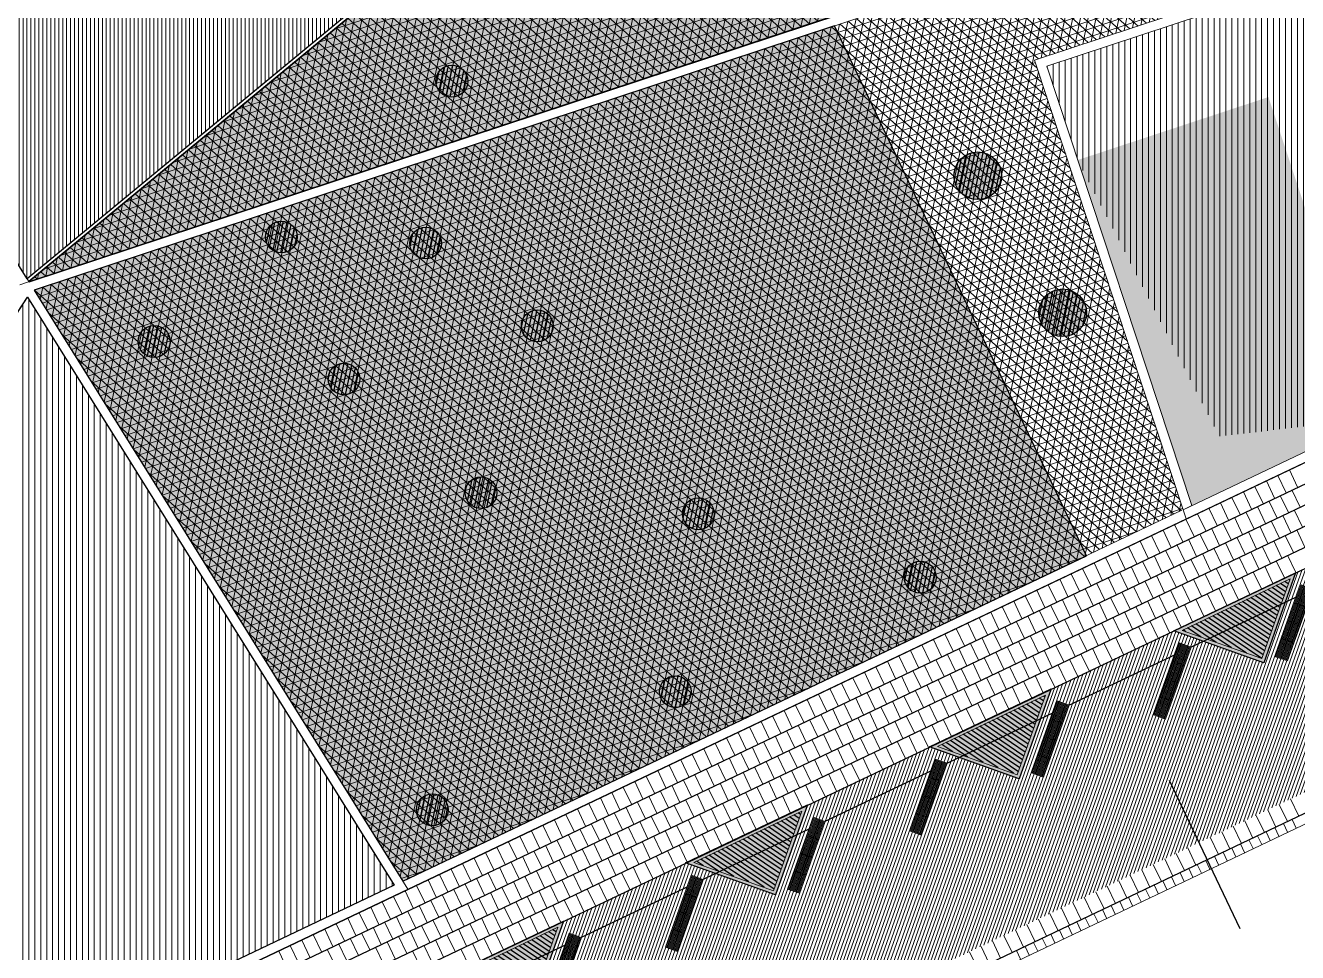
# Model space of a CAD drawing. Header units: metres. Extents: x 679599 to 680028, y 2748524 to 2748840.
# Drawn here: x 679858.89 to 679898.91, y 2748629.28 to 2748658.43 of the extents above; entities that cross this region are included whole.
import ezdxf

# ---------------------------------------------------------------- set-up
doc = ezdxf.new("R2010")
doc.units = ezdxf.units.M
doc.header["$LTSCALE"] = 5
doc.layers.add('00-AUX', color=2, linetype='Continuous', plot=False)
doc.layers.add('00-AUX Tree Pit', color=2, linetype='Continuous', plot=False)
for name, color, linetype, lineweight, plot in [('02-L-B-Barrier Curb', 210, 'Continuous', 5, False), ('02-L-B-Channel', 140, 'Continuous', 5, False), ('02-L-B-Curb', 11, 'Continuous', 5, False), ('02-L-B-Gutter', 170, 'Continuous', 5, False)]:
    doc.layers.add(name, color=color, linetype=linetype, lineweight=lineweight, plot=plot)
for name, color, linetype, lineweight in [('02-L-B-Flat Bar', 181, 'Continuous', 5), ('03-TR-Pavement_03_Lawn', 74, 'Continuous', 5), ('04-BK-Tree Pit', 6, 'Continuous', 5)]:
    doc.layers.add(name, color=color, linetype=linetype, lineweight=lineweight)
for name, color, linetype, lineweight, true_color in [('02-L-Joints-Paviment_07_Precast Concrete Blocks 60X40', 7, 'Continuous', 5, 0x999999), ('03-TR-Pavement_01_Compacted Ground', 7, 'Continuous', 5, 0x5a4f30), ('03-TR-Pavement_05_Precast irregular Concrete Blocks_Open Joint', 7, 'Continuous', 5, 0x82ae7e), ('03-TR-Pavement_06_Concrete Slab in situ', 7, 'Continuous', 9, 0xf7f7f7), ('03-TR-Pavement_07_Precast Concrete Blocks 20X10', 7, 'Continuous', 5, 0x999999), ('03-TR-Pavement_07_Precast Concrete Blocks 60X40', 7, 'Continuous', 5, 0x999999), ('03-TR-Pavement_07_Precast irregular Concrete Blocks', 7, 'Continuous', 5, 0xb3b3b3)]:
    doc.layers.add(name, color=color, linetype=linetype, lineweight=lineweight, true_color=true_color)
doc.layers.add('03-TR-Tree Pit_Green', color=46, linetype='Continuous')
doc.layers.add('03-TR-Tree Pit_White', color=7, linetype='Continuous', true_color=0xfcfcfc)
pattern_1 = [(90, (652974.11672, 2717198.73223), (-0.187325, 0), [])]
pattern_2 = [(0, (0, 0), (0.127, 0.219970452362), [0.03175, -0.22225]), (90, (0.01588, 0), (-0.127, 0.219970452362), [0.015875, -0.424065904724]), (90, (0.01984, 0), (-0.127, 0.219970452362), [0.0127, -0.427240904724]), (90, (0.0119, 0), (-0.127, 0.219970452362), [0.0127, -0.427240904724]), (60, (0.02381, 0), (-0.126999999827, 0.219970452462), [0.01016, -0.24384]), (120, (0.00794, 0), (-0.253999999827, 1e-10), [0.01016, -0.24384])]

# ---------------------------------------------------------------- blocks, each defined once
blk = doc.blocks.new('*U3')
at = {"layer": '02-L-B-Channel'}
blk.add_lwpolyline([(0, -0.301), (0, 0)], dxfattribs=at)
blk = doc.blocks.new('*U4')
at = {"layer": '02-L-B-Channel', "color": 0, "linetype": 'ByBlock', "lineweight": -2, "transparency": 16777216, "rotation": 205.4480529310802}
for p in [(679898.861, 2748633.198), (679898.049, 2748632.811), (679898.319, 2748632.94), (679898.59, 2748633.069), (679897.236, 2748632.425), (679897.507, 2748632.554), (679897.778, 2748632.682), (679896.423, 2748632.038), (679896.694, 2748632.167), (679896.965, 2748632.296), (679895.611, 2748631.651), (679895.881, 2748631.78), (679896.152, 2748631.909), (679894.798, 2748631.264), (679895.069, 2748631.393), (679895.34, 2748631.522), (679893.985, 2748630.878), (679894.256, 2748631.007), (679894.527, 2748631.136), (679893.172, 2748630.491), (679893.443, 2748630.62), (679893.714, 2748630.749), (679892.36, 2748630.104), (679892.631, 2748630.233), (679892.902, 2748630.362), (679891.547, 2748629.718), (679891.818, 2748629.847), (679892.089, 2748629.975), (679890.464, 2748629.202), (679890.734, 2748629.331), (679891.005, 2748629.46), (679891.276, 2748629.589), (679890.193, 2748629.073)]:
    blk.add_blockref('*U3', p, dxfattribs=at)
blk = doc.blocks.new('Alcorque Parking 8m2')
at = {"layer": '03-TR-Tree Pit_Green', "ltscale": 0.3}
h = blk.add_hatch(dxfattribs=at)
h.set_pattern_fill('ANSI31', color=256, scale=0.04, angle=40)
h.set_pattern_definition([(85, (-679726.04474, -2748720.75428), (-0.1265167266577, 0.011068779329), [])])
h.paths.add_polyline_path([(-1.079, -0.384), (2.316, 1.231), (-0.189, 2.121)])
at = {"layer": '03-TR-Tree Pit_White'}
h = blk.add_hatch(color=256, dxfattribs=at)
h.dxf.hatch_style = 1
h.paths.add_polyline_path([(-1.254, -0.578), (2.577, 1.245), (-0.25, 2.249)])
at = {"layer": '02-L-B-Curb'}
blk.add_lwpolyline([(2.577, 1.245), (-0.25, 2.249), (-1.254, -0.578)], close=True, dxfattribs=at)
at = {"layer": '02-L-B-Curb', "color": 6}
blk.add_lwpolyline([(2.316, 1.231), (-0.189, 2.121), (-1.079, -0.384)], close=True, dxfattribs=at)
blk = doc.blocks.new('*U97')
at = {"layer": '03-TR-Tree Pit_Green'}
h = blk.add_hatch(dxfattribs=at)
h.set_pattern_fill('ANSI31', color=256, scale=0.04, angle=33)
edge = h.paths.add_edge_path()
edge.add_arc((0, 0), 0.75, 0, 360)
at = {"layer": '03-TR-Tree Pit_White'}
h = blk.add_hatch(color=256, dxfattribs=at)
h.dxf.hatch_style = 1
edge = h.paths.add_edge_path()
edge.add_arc((0, 0), 0.75, 0, 360)
blk.add_circle((0, 0), 0.75)
blk = doc.blocks.new('*U33')
at = {"layer": '02-L-Joints-Paviment_07_Precast Concrete Blocks 60X40'}
blk.add_line((0, 0.599), (0, 0), dxfattribs=at)
blk = doc.blocks.new('*U34')
at = {"layer": '02-L-Joints-Paviment_07_Precast Concrete Blocks 60X40', "color": 0, "linetype": 'ByBlock', "lineweight": -2, "transparency": 16777216, "rotation": 25.4481775049705}
for p in [(679895.347, 2748631.858), (679895.708, 2748632.03), (679894.263, 2748631.343), (679894.625, 2748631.515), (679894.986, 2748631.686), (679893.541, 2748630.999), (679893.902, 2748631.171), (679892.819, 2748630.655), (679893.18, 2748630.827), (679891.735, 2748630.14), (679892.096, 2748630.311), (679892.457, 2748630.483), (679891.013, 2748629.796), (679891.374, 2748629.968), (679890.29, 2748629.452), (679890.651, 2748629.624), (679889.207, 2748628.936), (679889.568, 2748629.108), (679889.929, 2748629.28), (679888.846, 2748628.765)]:
    blk.add_blockref('*U33', p, dxfattribs=at)
blk = doc.blocks.new('*U35')
at = {"layer": '02-L-Joints-Paviment_07_Precast Concrete Blocks 60X40'}
blk.add_line((0, -0.6), (0, 0), dxfattribs=at)
blk = doc.blocks.new('*U36')
at = {"layer": '02-L-Joints-Paviment_07_Precast Concrete Blocks 60X40', "color": 0, "linetype": 'ByBlock', "lineweight": -2, "transparency": 16777216, "rotation": 205.4481018515301}
for p in [(679898.585, 2748633.399), (679898.946, 2748633.571), (679897.863, 2748633.056), (679898.224, 2748633.228), (679896.779, 2748632.54), (679897.141, 2748632.712), (679897.502, 2748632.884), (679896.418, 2748632.368)]:
    blk.add_blockref('*U35', p, dxfattribs=at)
blk = doc.blocks.new('Piece Parking')
blk.add_wipeout([(-1.7, 0.2), (-1.7, -0.2), (0.7, -0.2), (0.7, 0.2)])
at = {"layer": '03-TR-Pavement_07_Precast irregular Concrete Blocks'}
h = blk.add_hatch(dxfattribs=at)
h.set_pattern_fill('ANSI31', color=256, scale=0.01, angle=135)
h.paths.add_polyline_path([(-1.7, 0.2), (0.7, 0.2), (0.7, -0.2), (-1.7, -0.2)])
blk.add_lwpolyline([(-1.7, 0.2), (0.7, 0.2), (0.7, -0.2), (-1.7, -0.2)], close=True)
at = {"layer": '02-L-Joints-Paviment_07_Precast Concrete Blocks 60X40'}
for points in [[(-1.1, 0.2), (-1.1, -0.2)], [(-0.5, 0.2), (-0.5, -0.2)], [(0.1, 0.2), (0.1, -0.2)]]:
    blk.add_lwpolyline(points, dxfattribs=at)
blk = doc.blocks.new('*U56')
at = {"rotation": 44.98940089342743}
blk.add_blockref('Piece Parking', (0.539, -0.362), dxfattribs=at)
blk = doc.blocks.new('*U57')
at = {"layer": '02-L-B-Barrier Curb', "color": 0, "linetype": 'ByBlock', "lineweight": -2, "transparency": 16777216, "rotation": 25.44814092399168}
for p in [(679898.331, 2748640.215), (679894.493, 2748638.388), (679890.656, 2748636.562), (679886.818, 2748634.736), (679882.98, 2748632.91), (679879.143, 2748631.084), (679875.305, 2748629.257)]:
    blk.add_blockref('*U56', p, dxfattribs=at)
blk = doc.blocks.new('TPS_OPEN JOINT')
at = {"layer": '03-TR-Tree Pit_Green'}
h = blk.add_hatch(dxfattribs=at)
h.set_pattern_fill('ANSI31', color=256, scale=0.04, angle=33)
edge = h.paths.add_edge_path()
edge.add_arc((0, 0), 0.5, 0, 360)
at = {"layer": '03-TR-Tree Pit_White'}
h = blk.add_hatch(color=256, dxfattribs=at)
h.dxf.hatch_style = 1
edge = h.paths.add_edge_path()
edge.add_arc((0, 0), 0.5, 0, 360)
at = {"layer": '00-AUX Tree Pit'}
blk.add_circle((0, 0), 0.5, dxfattribs=at)

msp = doc.modelspace()

# ---------------------------------------------------------------- hatches: boundary and pattern name
at = {"layer": '03-TR-Pavement_01_Compacted Ground', "linetype": 'Continuous'}
h = msp.add_hatch(dxfattribs=at)
h.set_pattern_fill('ANSI31', color=256, scale=0.059, angle=45)
h.set_pattern_definition(pattern_1)
h.paths.add_polyline_path([(679891.016, 2748657.152), (679891.99, 2748654.202), (679897.991, 2748656.184), (679901.32, 2748646.099), (679923.885, 2748656.807), (679920.551, 2748666.906)])
h = msp.add_hatch(dxfattribs=at)
h.set_pattern_fill('ANSI31', color=256, scale=0.059, angle=45)
h.set_pattern_definition(pattern_1)
h.paths.add_polyline_path([(679901.329, 2748646.074), (679896.436, 2748645.52), (679891.99, 2748654.202), (679897.991, 2748656.184)], flags=17)
h = msp.add_hatch(dxfattribs=at)
h.set_pattern_fill('ANSI31', color=256, scale=0.059, angle=45)
h.set_pattern_definition(pattern_1)
h.paths.add_polyline_path([(679858.96, 2748649.889), (679836.248, 2748615.105), (679870.492, 2748631.4)])
h.paths.add_polyline_path([(679835.729, 2748614.858), (679858.63, 2748649.933), (679827.5, 2748639.652)])
at = {"layer": '03-TR-Pavement_03_Lawn'}
h = msp.add_hatch(dxfattribs=at)
h.set_pattern_fill('ANSI31', color=256, scale=0.0393, angle=45)
h.paths.add_polyline_path([(679874.026, 2748674.729, 0.012541), (679875.923, 2748675.638), (679869.361, 2748695.507), (679843.869, 2748679.608), (679860.329, 2748674.064, 0.188869)])
h.paths.add_polyline_path([(679862.411, 2748672.268, 0.155998), (679874.518, 2748673.634, 0.011469), (679876.304, 2748674.485), (679878.817, 2748666.876), (679858.952, 2748650.465), (679841.644, 2748678.219), (679842.551, 2748678.785), (679856.319, 2748674.148, -0.231359), (679868.128, 2748662.476), (679869.26, 2748662.872, 0.147763)])
at = {"layer": '03-TR-Pavement_05_Precast irregular Concrete Blocks_Open Joint'}
h = msp.add_hatch(dxfattribs=at)
h.set_pattern_fill('SWAMP', color=256, scale=0.01)
h.set_pattern_definition(pattern_2)
h.paths.add_polyline_path([(679859.008, 2748650.374), (679859.005, 2748650.379), (679879.937, 2748667.671), (679884.208, 2748658.696)])
h = msp.add_hatch(dxfattribs=at)
h.set_pattern_fill('SWAMP', color=256, scale=0.01)
h.set_pattern_definition(pattern_2)
h.paths.add_polyline_path([(679859.174, 2748650.113), (679870.764, 2748631.53), (679892.266, 2748641.761), (679884.338, 2748658.423)])
at = {"layer": '03-TR-Pavement_06_Concrete Slab in situ', "linetype": 'Continuous'}
h = msp.add_hatch(color=256, dxfattribs=at)
h.dxf.hatch_style = 1
h.paths.add_polyline_path([(679897.991, 2748656.184), (679891.99, 2748654.202), (679895.577, 2748643.337), (679901.329, 2748646.074)])
at = {"layer": '03-TR-Pavement_07_Precast Concrete Blocks 20X10'}
h = msp.add_hatch(dxfattribs=at)
h.set_pattern_fill('ANSI31', color=256, scale=0.0315, angle=25.5)
h.set_pattern_definition([(70.5, (0, 0), (-0.094275932128, 0.033384858509), [])])
h.paths.add_polyline_path([(679853.552, 2748612.634), (679851.754, 2748616.414), (679852.784, 2748619.315), (679856.629, 2748621.144), (679859.457, 2748620.14), (679860.46, 2748622.968), (679864.298, 2748624.794), (679867.131, 2748623.793), (679868.136, 2748626.62), (679871.98, 2748628.449), (679874.713, 2748627.478), (679874.807, 2748627.446), (679875.811, 2748630.272), (679879.656, 2748632.102), (679882.482, 2748631.098), (679883.487, 2748633.925), (679887.331, 2748635.754), (679890.157, 2748634.75), (679891.162, 2748637.577), (679895.006, 2748639.406), (679897.83, 2748638.402), (679898.837, 2748641.229), (679902.681, 2748643.059), (679905.509, 2748642.055), (679906.513, 2748644.882), (679910.356, 2748646.711), (679913.183, 2748645.708), (679914.184, 2748648.533), (679918.029, 2748650.363), (679920.857, 2748649.359), (679921.861, 2748652.186), (679925.705, 2748654.015), (679928.532, 2748653.012), (679929.541, 2748655.807), (679933.408, 2748657.657), (679936.26, 2748656.627), (679938.058, 2748652.848)])
at = {"layer": '03-TR-Pavement_07_Precast irregular Concrete Blocks', "linetype": 'Continuous'}
h = msp.add_hatch(dxfattribs=at)
h.set_pattern_fill('NET3', color=256, scale=0.075, angle=78.3)
h.set_pattern_definition([(78.3, (679859.17905, 2748650.1146), (-0.2331774, 0.0482887), []), (138.3, (679859.17905, 2748650.1146), (-0.158408, -0.1777932), []), (198.3, (679859.17905, 2748650.1146), (0.07476945, -0.22608194), [])])
h.paths.add_polyline_path([(679890.637, 2748657.343), (679920.742, 2748667.285), (679924.253, 2748656.65), (679938.873, 2748663.618), (679932.609, 2748673.737), (679919.987, 2748669.57), (679919.801, 2748670.135), (679859.174, 2748650.113), (679870.764, 2748631.53), (679895.304, 2748643.207)])
h = msp.add_hatch(dxfattribs=at)
h.set_pattern_fill('NET3', color=256, scale=0.075, angle=78.3)
h.set_pattern_definition([(78.3, (679859.0115, 2748650.37332), (-0.2331774, 0.0482887), []), (138.3, (679859.0115, 2748650.37332), (-0.158408, -0.1777932), []), (198.3, (679859.0115, 2748650.37332), (0.0747695, -0.226082), [])])
edge = h.paths.add_edge_path()
edge.add_line((679859.008, 2748650.374), (679889.89, 2748660.569))
edge.add_line((679889.89, 2748660.569), (679885.913, 2748672.608))
edge.add_line((679885.913, 2748672.608), (679859.005, 2748650.379))

# ---------------------------------------------------------------- linework, layer by layer
at = {"layer": '00-AUX', "ltscale": 0.3}
for points in [[(679840.955, 2748679.324), (679869.814, 2748697.324), (679879.645, 2748667.559), (679858.954, 2748650.466), (679840.955, 2748679.324)], [(679859.008, 2748650.374), (679889.89, 2748660.569), (679885.913, 2748672.608), (679859.005, 2748650.379)], [(679847.604, 2748632.497), (679858.96, 2748649.889), (679870.492, 2748631.4), (679836.248, 2748615.105), (679847.604, 2748632.497)]]:
    msp.add_lwpolyline(points, dxfattribs=at)
at = {"layer": '00-AUX'}
for points in [[(679836.059, 2748614.008), (679978.729, 2748681.901)], [(679836.136, 2748613.381), (679978.986, 2748681.359)], [(679836.574, 2748612.925), (679979.245, 2748680.817)], [(679836.651, 2748612.297), (679979.501, 2748680.276)], [(679836.728, 2748611.67), (679979.76, 2748679.734)], [(679852.279, 2748618.3), (679934.285, 2748657.324)], [(679938.316, 2748652.306), (679896.063, 2748632.199)], [(679896.063, 2748632.199), (679853.81, 2748612.092)]]:
    msp.add_lwpolyline(points, dxfattribs=at)
for points in [[(679859.008, 2748650.374), (679859.005, 2748650.379), (679879.937, 2748667.671), (679884.208, 2748658.696)], [(679859.174, 2748650.113), (679870.764, 2748631.53), (679892.266, 2748641.761), (679884.338, 2748658.423)]]:
    msp.add_lwpolyline(points, close=True, dxfattribs=at)
at = {"layer": '00-AUX', "color": 3}
msp.add_lwpolyline([(679897.096, 2748630.026), (679894.879, 2748634.69)], dxfattribs=at)
at = {"layer": '00-AUX Tree Pit'}
for points in [[(679898.845, 2748641.224), (679897.841, 2748638.397), (679895.014, 2748639.401)], [(679891.156, 2748637.574), (679890.152, 2748634.747), (679887.325, 2748635.752)], [(679883.491, 2748633.927), (679882.487, 2748631.1), (679879.66, 2748632.104)], [(679875.818, 2748630.271), (679874.814, 2748627.444), (679871.987, 2748628.448)]]:
    msp.add_lwpolyline(points, close=True, dxfattribs=at)
for centre in [(679888.848, 2748653.707), (679891.518, 2748649.4)]:
    msp.add_circle(centre, 0.75, dxfattribs=at)
at = {"layer": '02-L-B-Channel'}
msp.add_lwpolyline([(679668.512, 2748523.584), (680028.077, 2748694.687)], dxfattribs=at)
msp.add_lwpolyline([(679920.457, 2748667.191), (679923.885, 2748656.807), (679895.304, 2748643.207), (679895.399, 2748642.92), (679924.253, 2748656.65), (679920.742, 2748667.285)], close=True, dxfattribs=at)
at = {"layer": '02-L-B-Curb'}
for points in [[(679859.005, 2748650.379), (679840.955, 2748679.324)], [(679885.88, 2748672.71), (679858.954, 2748650.466)], [(679885.913, 2748672.608), (679858.993, 2748650.369)], [(679885.913, 2748672.608), (679859.007, 2748650.38)], [(679895.305, 2748643.206), (679890.637, 2748657.343), (679920.457, 2748667.191), (679920.551, 2748666.906), (679891.015, 2748657.155), (679895.577, 2748643.337), (679895.305, 2748643.206)]]:
    msp.add_lwpolyline(points, dxfattribs=at)
at = {"layer": '02-L-B-Curb', "ltscale": 0.3}
for points in [[(679835.456, 2748614.728), (679835.551, 2748614.441), (679870.924, 2748631.273), (679859.174, 2748650.113)], [(679858.96, 2748649.889), (679870.492, 2748631.4)], [(679870.764, 2748631.53), (679895.27, 2748643.191)], [(679870.924, 2748631.273), (679895.399, 2748642.92)], [(679870.492, 2748631.4), (679870.492, 2748631.4), (679836.125, 2748615.047), (679835.456, 2748614.728)]]:
    msp.add_lwpolyline(points, dxfattribs=at)
at = {"layer": '02-L-B-Flat Bar'}
msp.add_lwpolyline([(679884.338, 2748658.423), (679892.266, 2748641.761)], dxfattribs=at)
at = {"layer": '02-L-B-Gutter'}
for p, q in [((679975.492, 2748688.841), (679858.993, 2748650.369)), ((679859.174, 2748650.113), (679975.566, 2748688.551)), ((679858.993, 2748650.369), (679858.716, 2748650.276)), ((679859.011, 2748650.373), (679859.012, 2748650.373)), ((679859.012, 2748650.373), (679859.011, 2748650.373)), ((679836.248, 2748615.105), (679858.96, 2748649.889))]:
    msp.add_line(p, q, dxfattribs=at)
at = {"layer": '02-L-Joints-Paviment_07_Precast Concrete Blocks 60X40'}
for points in [[(679898.544, 2748643.743), (679898.287, 2748644.285)], [(679898.906, 2748643.915), (679898.648, 2748644.457)], [(679897.822, 2748643.399), (679897.564, 2748643.941)], [(679898.183, 2748643.571), (679897.925, 2748644.113)], [(679897.1, 2748643.056), (679896.842, 2748643.597)], [(679897.461, 2748643.228), (679897.203, 2748643.769)], [(679898.26, 2748642.944), (679898.003, 2748643.486)], [(679898.621, 2748643.116), (679898.364, 2748643.657)], [(679898.983, 2748643.288), (679898.725, 2748643.829)], [(679896.016, 2748642.54), (679895.758, 2748643.082)], [(679896.377, 2748642.712), (679896.12, 2748643.253)], [(679896.738, 2748642.884), (679896.481, 2748643.425)], [(679897.538, 2748642.6), (679897.28, 2748643.142)], [(679897.899, 2748642.772), (679897.641, 2748643.314)], [(679899.06, 2748642.66), (679898.802, 2748643.201)], [(679895.294, 2748642.196), (679895.036, 2748642.738)], [(679895.655, 2748642.368), (679895.397, 2748642.91)], [(679896.815, 2748642.256), (679896.558, 2748642.798)], [(679897.177, 2748642.428), (679896.919, 2748642.97)], [(679897.976, 2748642.144), (679897.719, 2748642.686)], [(679898.338, 2748642.316), (679898.08, 2748642.857)], [(679898.699, 2748642.488), (679898.441, 2748643.029)], [(679894.571, 2748641.852), (679894.314, 2748642.394)], [(679894.933, 2748642.024), (679894.675, 2748642.566)], [(679895.732, 2748641.741), (679895.474, 2748642.282)], [(679896.093, 2748641.913), (679895.835, 2748642.454)], [(679896.454, 2748642.085), (679896.197, 2748642.626)], [(679897.254, 2748641.8), (679896.996, 2748642.342)], [(679897.615, 2748641.972), (679897.358, 2748642.514)], [(679898.776, 2748641.86), (679898.518, 2748642.402)], [(679899.137, 2748642.032), (679898.879, 2748642.574)], [(679893.488, 2748641.337), (679893.23, 2748641.878)], [(679893.849, 2748641.509), (679893.591, 2748642.05)], [(679894.21, 2748641.681), (679893.952, 2748642.222)], [(679895.01, 2748641.397), (679894.752, 2748641.939)], [(679895.371, 2748641.569), (679895.113, 2748642.11)], [(679896.532, 2748641.456), (679896.274, 2748641.998)], [(679896.893, 2748641.628), (679896.635, 2748642.17)], [(679897.692, 2748641.345), (679897.435, 2748641.886)], [(679898.053, 2748641.517), (679897.796, 2748642.058)], [(679898.415, 2748641.688), (679898.157, 2748642.23)], [(679892.765, 2748640.993), (679892.508, 2748641.535)], [(679893.127, 2748641.165), (679892.869, 2748641.707)], [(679894.287, 2748641.053), (679894.029, 2748641.595)], [(679894.648, 2748641.225), (679894.391, 2748641.767)], [(679895.448, 2748640.941), (679895.19, 2748641.482)], [(679895.809, 2748641.113), (679895.552, 2748641.654)], [(679896.17, 2748641.285), (679895.913, 2748641.826)], [(679896.97, 2748641.001), (679896.712, 2748641.543)], [(679897.331, 2748641.173), (679897.073, 2748641.714)], [(679898.492, 2748641.061), (679898.234, 2748641.603)], [(679898.853, 2748641.233), (679898.595, 2748641.774)], [(679892.043, 2748640.649), (679891.785, 2748641.191)], [(679892.404, 2748640.821), (679892.146, 2748641.363)], [(679893.204, 2748640.538), (679892.946, 2748641.079)], [(679893.565, 2748640.709), (679893.307, 2748641.251)], [(679893.926, 2748640.881), (679893.668, 2748641.423)], [(679894.726, 2748640.597), (679894.468, 2748641.139)], [(679895.087, 2748640.769), (679894.829, 2748641.31)], [(679896.248, 2748640.657), (679895.99, 2748641.199)], [(679896.609, 2748640.829), (679896.351, 2748641.371)], [(679897.408, 2748640.545), (679897.151, 2748641.087)], [(679897.769, 2748640.717), (679897.512, 2748641.259)], [(679898.131, 2748640.889), (679897.873, 2748641.431)], [(679890.959, 2748640.134), (679890.702, 2748640.675)], [(679891.321, 2748640.306), (679891.063, 2748640.847)], [(679891.682, 2748640.477), (679891.424, 2748641.019)], [(679892.481, 2748640.194), (679892.224, 2748640.735)], [(679892.842, 2748640.366), (679892.585, 2748640.907)], [(679894.003, 2748640.253), (679893.746, 2748640.795)], [(679894.365, 2748640.425), (679894.107, 2748640.967)], [(679895.164, 2748640.142), (679894.906, 2748640.683)], [(679895.525, 2748640.313), (679895.267, 2748640.855)], [(679895.886, 2748640.485), (679895.629, 2748641.027)], [(679896.686, 2748640.202), (679896.428, 2748640.743)], [(679897.047, 2748640.373), (679896.789, 2748640.915)], [(679890.237, 2748639.79), (679889.979, 2748640.332)], [(679890.598, 2748639.962), (679890.341, 2748640.503)], [(679891.759, 2748639.85), (679891.501, 2748640.392)], [(679892.12, 2748640.022), (679891.862, 2748640.564)], [(679892.92, 2748639.738), (679892.662, 2748640.279)], [(679893.281, 2748639.91), (679893.023, 2748640.451)], [(679893.642, 2748640.081), (679893.384, 2748640.623)], [(679894.442, 2748639.798), (679894.184, 2748640.339)], [(679894.803, 2748639.97), (679894.545, 2748640.511)], [(679895.963, 2748639.858), (679895.706, 2748640.399)], [(679896.325, 2748640.03), (679896.067, 2748640.571)], [(679889.515, 2748639.446), (679889.257, 2748639.988)], [(679889.876, 2748639.618), (679889.618, 2748640.16)], [(679890.675, 2748639.334), (679890.418, 2748639.876)], [(679891.036, 2748639.506), (679890.779, 2748640.048)], [(679891.398, 2748639.678), (679891.14, 2748640.22)], [(679892.197, 2748639.394), (679891.94, 2748639.935)], [(679892.559, 2748639.566), (679892.301, 2748640.107)], [(679893.719, 2748639.454), (679893.461, 2748639.996)], [(679894.08, 2748639.626), (679893.823, 2748640.167)], [(679894.88, 2748639.342), (679894.622, 2748639.884)], [(679895.241, 2748639.514), (679894.983, 2748640.056)], [(679895.602, 2748639.686), (679895.345, 2748640.227)], [(679888.431, 2748638.931), (679888.173, 2748639.472)], [(679888.792, 2748639.102), (679888.535, 2748639.644)], [(679889.153, 2748639.274), (679888.896, 2748639.816)], [(679889.953, 2748638.991), (679889.695, 2748639.532)], [(679890.314, 2748639.163), (679890.056, 2748639.704)], [(679891.475, 2748639.05), (679891.217, 2748639.592)], [(679891.836, 2748639.222), (679891.579, 2748639.764)], [(679892.636, 2748638.938), (679892.378, 2748639.48)], [(679892.997, 2748639.11), (679892.739, 2748639.652)], [(679893.358, 2748639.282), (679893.1, 2748639.824)], [(679894.158, 2748638.998), (679893.9, 2748639.54)], [(679894.519, 2748639.17), (679894.261, 2748639.712)], [(679887.709, 2748638.587), (679887.451, 2748639.128)], [(679888.07, 2748638.759), (679887.812, 2748639.3)], [(679889.231, 2748638.647), (679888.973, 2748639.189)], [(679889.592, 2748638.819), (679889.334, 2748639.36)], [(679890.391, 2748638.534), (679890.134, 2748639.076)], [(679890.753, 2748638.706), (679890.495, 2748639.248)], [(679891.114, 2748638.878), (679890.856, 2748639.42)], [(679891.913, 2748638.595), (679891.656, 2748639.136)], [(679892.274, 2748638.767), (679892.017, 2748639.308)], [(679893.435, 2748638.655), (679893.177, 2748639.196)], [(679893.796, 2748638.827), (679893.539, 2748639.368)], [(679886.986, 2748638.243), (679886.729, 2748638.785)], [(679887.348, 2748638.415), (679887.09, 2748638.957)], [(679888.147, 2748638.131), (679887.889, 2748638.673)], [(679888.508, 2748638.303), (679888.25, 2748638.845)], [(679888.869, 2748638.475), (679888.612, 2748639.017)], [(679889.669, 2748638.191), (679889.411, 2748638.732)], [(679890.03, 2748638.363), (679889.773, 2748638.904)], [(679891.191, 2748638.251), (679890.933, 2748638.792)], [(679891.552, 2748638.423), (679891.294, 2748638.964)], [(679892.352, 2748638.139), (679892.094, 2748638.681)], [(679892.713, 2748638.311), (679892.455, 2748638.852)], [(679893.074, 2748638.483), (679892.816, 2748639.024)], [(679885.903, 2748637.727), (679885.645, 2748638.269)], [(679886.264, 2748637.899), (679886.006, 2748638.441)], [(679886.625, 2748638.071), (679886.367, 2748638.613)], [(679887.425, 2748637.788), (679887.167, 2748638.329)], [(679887.786, 2748637.959), (679887.528, 2748638.501)], [(679888.947, 2748637.847), (679888.689, 2748638.389)], [(679889.308, 2748638.019), (679889.05, 2748638.56)], [(679890.107, 2748637.735), (679889.85, 2748638.277)], [(679890.469, 2748637.907), (679890.211, 2748638.449)], [(679890.83, 2748638.079), (679890.572, 2748638.621)], [(679891.629, 2748637.795), (679891.371, 2748638.337)], [(679891.99, 2748637.967), (679891.733, 2748638.509)], [(679885.18, 2748637.384), (679884.923, 2748637.925)], [(679885.542, 2748637.556), (679885.284, 2748638.097)], [(679886.702, 2748637.444), (679886.444, 2748637.985)], [(679887.063, 2748637.616), (679886.806, 2748638.157)], [(679887.863, 2748637.331), (679887.605, 2748637.873)], [(679888.224, 2748637.503), (679887.967, 2748638.045)], [(679888.586, 2748637.675), (679888.328, 2748638.217)], [(679889.385, 2748637.391), (679889.127, 2748637.933)], [(679889.746, 2748637.563), (679889.488, 2748638.105)], [(679890.907, 2748637.451), (679890.649, 2748637.993)], [(679891.268, 2748637.623), (679891.01, 2748638.165)], [(679884.458, 2748637.04), (679884.2, 2748637.581)], [(679884.819, 2748637.212), (679884.561, 2748637.753)], [(679885.619, 2748636.928), (679885.361, 2748637.47)], [(679885.98, 2748637.1), (679885.722, 2748637.642)], [(679886.341, 2748637.272), (679886.083, 2748637.813)], [(679887.141, 2748636.988), (679886.883, 2748637.529)], [(679887.502, 2748637.159), (679887.244, 2748637.701)], [(679888.663, 2748637.048), (679888.405, 2748637.589)], [(679889.024, 2748637.22), (679888.766, 2748637.761)], [(679889.823, 2748636.936), (679889.566, 2748637.477)], [(679890.184, 2748637.108), (679889.927, 2748637.649)], [(679890.546, 2748637.28), (679890.288, 2748637.821)], [(679883.736, 2748636.696), (679883.478, 2748637.238)], [(679884.097, 2748636.868), (679883.839, 2748637.41)], [(679884.896, 2748636.584), (679884.639, 2748637.126)], [(679885.257, 2748636.756), (679885, 2748637.298)], [(679886.418, 2748636.644), (679886.161, 2748637.185)], [(679886.78, 2748636.816), (679886.522, 2748637.357)], [(679887.579, 2748636.532), (679887.321, 2748637.074)], [(679887.94, 2748636.704), (679887.682, 2748637.246)], [(679888.301, 2748636.876), (679888.044, 2748637.417)], [(679889.101, 2748636.592), (679888.843, 2748637.134)], [(679889.462, 2748636.764), (679889.204, 2748637.306)], [(679882.652, 2748636.181), (679882.394, 2748636.722)], [(679883.013, 2748636.352), (679882.756, 2748636.894)], [(679883.374, 2748636.524), (679883.117, 2748637.066)], [(679884.174, 2748636.241), (679883.916, 2748636.782)], [(679884.535, 2748636.412), (679884.277, 2748636.954)], [(679885.335, 2748636.128), (679885.077, 2748636.67)], [(679885.696, 2748636.3), (679885.438, 2748636.842)], [(679886.057, 2748636.472), (679885.799, 2748637.014)], [(679886.857, 2748636.188), (679886.599, 2748636.73)], [(679887.218, 2748636.36), (679886.96, 2748636.902)], [(679888.379, 2748636.248), (679888.121, 2748636.79)], [(679888.74, 2748636.42), (679888.482, 2748636.962)], [(679881.93, 2748635.837), (679881.672, 2748636.378)], [(679882.291, 2748636.009), (679882.033, 2748636.55)], [(679883.09, 2748635.725), (679882.833, 2748636.267)], [(679883.452, 2748635.897), (679883.194, 2748636.438)], [(679883.813, 2748636.069), (679883.555, 2748636.61)], [(679884.612, 2748635.784), (679884.355, 2748636.326)], [(679884.974, 2748635.956), (679884.716, 2748636.498)], [(679886.134, 2748635.845), (679885.877, 2748636.386)], [(679886.495, 2748636.016), (679886.238, 2748636.558)], [(679887.295, 2748635.733), (679887.037, 2748636.274)], [(679887.656, 2748635.905), (679887.398, 2748636.446)], [(679888.017, 2748636.076), (679887.76, 2748636.618)], [(679881.207, 2748635.493), (679880.95, 2748636.035)], [(679881.568, 2748635.665), (679881.311, 2748636.206)], [(679882.368, 2748635.381), (679882.11, 2748635.923)], [(679882.729, 2748635.553), (679882.471, 2748636.095)], [(679883.89, 2748635.441), (679883.632, 2748635.982)], [(679884.251, 2748635.613), (679883.994, 2748636.154)], [(679885.051, 2748635.329), (679884.793, 2748635.87)], [(679885.412, 2748635.501), (679885.154, 2748636.042)], [(679885.773, 2748635.673), (679885.515, 2748636.214)], [(679886.573, 2748635.389), (679886.315, 2748635.931)], [(679886.934, 2748635.561), (679886.676, 2748636.102)], [(679880.124, 2748634.977), (679879.866, 2748635.519)], [(679880.485, 2748635.149), (679880.227, 2748635.691)], [(679880.846, 2748635.321), (679880.588, 2748635.863)], [(679881.646, 2748635.037), (679881.388, 2748635.579)], [(679882.007, 2748635.209), (679881.749, 2748635.751)], [(679882.806, 2748634.925), (679882.549, 2748635.467)], [(679883.168, 2748635.097), (679882.91, 2748635.639)], [(679883.529, 2748635.269), (679883.271, 2748635.81)], [(679884.328, 2748634.985), (679884.071, 2748635.527)], [(679884.69, 2748635.157), (679884.432, 2748635.699)], [(679885.85, 2748635.045), (679885.592, 2748635.587)], [(679886.211, 2748635.217), (679885.954, 2748635.759)], [(679879.401, 2748634.634), (679879.144, 2748635.175)], [(679879.763, 2748634.805), (679879.505, 2748635.347)], [(679880.923, 2748634.694), (679880.665, 2748635.235)], [(679881.284, 2748634.866), (679881.027, 2748635.407)], [(679882.084, 2748634.581), (679881.826, 2748635.123)], [(679882.445, 2748634.753), (679882.188, 2748635.295)], [(679883.606, 2748634.641), (679883.348, 2748635.183)], [(679883.967, 2748634.813), (679883.709, 2748635.355)], [(679884.767, 2748634.53), (679884.509, 2748635.071)], [(679885.128, 2748634.701), (679884.87, 2748635.243)], [(679885.489, 2748634.873), (679885.231, 2748635.415)], [(679878.679, 2748634.29), (679878.421, 2748634.831)], [(679879.04, 2748634.462), (679878.782, 2748635.003)], [(679879.84, 2748634.178), (679879.582, 2748634.72)], [(679880.201, 2748634.35), (679879.943, 2748634.891)], [(679880.562, 2748634.522), (679880.304, 2748635.063)], [(679881.362, 2748634.238), (679881.104, 2748634.779)], [(679881.723, 2748634.409), (679881.465, 2748634.951)], [(679882.522, 2748634.126), (679882.265, 2748634.667)], [(679882.884, 2748634.298), (679882.626, 2748634.839)], [(679883.245, 2748634.47), (679882.987, 2748635.011)], [(679884.044, 2748634.186), (679883.787, 2748634.727)], [(679884.405, 2748634.358), (679884.148, 2748634.899)], [(679877.595, 2748633.774), (679877.338, 2748634.316)], [(679877.957, 2748633.946), (679877.699, 2748634.488)], [(679878.318, 2748634.118), (679878.06, 2748634.66)], [(679879.117, 2748633.834), (679878.86, 2748634.376)], [(679879.478, 2748634.006), (679879.221, 2748634.548)], [(679880.639, 2748633.894), (679880.382, 2748634.435)], [(679881.001, 2748634.066), (679880.743, 2748634.607)], [(679881.8, 2748633.782), (679881.542, 2748634.324)], [(679882.161, 2748633.954), (679881.903, 2748634.495)], [(679883.322, 2748633.842), (679883.064, 2748634.384)], [(679883.683, 2748634.014), (679883.425, 2748634.555)], [(679876.873, 2748633.43), (679876.615, 2748633.972)], [(679877.234, 2748633.602), (679876.977, 2748634.144)], [(679878.395, 2748633.491), (679878.137, 2748634.032)], [(679878.756, 2748633.662), (679878.498, 2748634.204)], [(679879.556, 2748633.378), (679879.298, 2748633.92)], [(679879.917, 2748633.55), (679879.659, 2748634.092)], [(679880.278, 2748633.722), (679880.02, 2748634.263)], [(679881.078, 2748633.438), (679880.82, 2748633.98)], [(679881.439, 2748633.61), (679881.181, 2748634.152)], [(679882.238, 2748633.326), (679881.981, 2748633.868)], [(679882.599, 2748633.498), (679882.342, 2748634.04)], [(679882.961, 2748633.67), (679882.703, 2748634.212)], [(679876.151, 2748633.087), (679875.893, 2748633.628)], [(679876.512, 2748633.259), (679876.254, 2748633.8)], [(679877.311, 2748632.975), (679877.054, 2748633.516)], [(679877.673, 2748633.147), (679877.415, 2748633.688)], [(679878.034, 2748633.319), (679877.776, 2748633.86)], [(679878.833, 2748633.034), (679878.576, 2748633.576)], [(679879.195, 2748633.206), (679878.937, 2748633.748)], [(679880.355, 2748633.094), (679880.098, 2748633.636)], [(679880.716, 2748633.266), (679880.459, 2748633.808)], [(679881.516, 2748632.983), (679881.258, 2748633.524)], [(679881.877, 2748633.155), (679881.619, 2748633.696)], [(679875.067, 2748632.571), (679874.809, 2748633.113)], [(679875.428, 2748632.743), (679875.171, 2748633.285)], [(679875.789, 2748632.915), (679875.532, 2748633.456)], [(679876.589, 2748632.631), (679876.331, 2748633.173)], [(679876.95, 2748632.803), (679876.692, 2748633.345)], [(679878.111, 2748632.691), (679877.853, 2748633.232)], [(679878.472, 2748632.863), (679878.214, 2748633.404)], [(679879.272, 2748632.579), (679879.014, 2748633.12)], [(679879.633, 2748632.751), (679879.375, 2748633.292)], [(679879.994, 2748632.923), (679879.736, 2748633.464)], [(679880.794, 2748632.639), (679880.536, 2748633.18)], [(679881.155, 2748632.811), (679880.897, 2748633.352)], [(679874.345, 2748632.227), (679874.087, 2748632.769)], [(679874.706, 2748632.399), (679874.448, 2748632.941)], [(679875.867, 2748632.287), (679875.609, 2748632.829)], [(679876.228, 2748632.459), (679875.97, 2748633.001)], [(679877.027, 2748632.175), (679876.77, 2748632.717)], [(679877.389, 2748632.347), (679877.131, 2748632.888)], [(679877.75, 2748632.519), (679877.492, 2748633.06)], [(679878.549, 2748632.235), (679878.292, 2748632.777)], [(679878.91, 2748632.407), (679878.653, 2748632.949)], [(679879.71, 2748632.123), (679879.452, 2748632.665)], [(679880.071, 2748632.295), (679879.813, 2748632.837)], [(679880.432, 2748632.467), (679880.175, 2748633.009)], [(679873.622, 2748631.884), (679873.365, 2748632.425)], [(679873.984, 2748632.055), (679873.726, 2748632.597)], [(679874.783, 2748631.772), (679874.525, 2748632.313)], [(679875.144, 2748631.944), (679874.886, 2748632.485)], [(679875.505, 2748632.115), (679875.248, 2748632.657)], [(679876.305, 2748631.831), (679876.047, 2748632.373)], [(679876.666, 2748632.003), (679876.409, 2748632.545)], [(679877.827, 2748631.891), (679877.569, 2748632.433)], [(679878.188, 2748632.063), (679877.93, 2748632.605)], [(679878.988, 2748631.779), (679878.73, 2748632.321)], [(679879.349, 2748631.951), (679879.091, 2748632.493)], [(679872.539, 2748631.368), (679872.281, 2748631.91)], [(679872.9, 2748631.54), (679872.642, 2748632.081)], [(679873.261, 2748631.712), (679873.003, 2748632.253)], [(679874.061, 2748631.428), (679873.803, 2748631.97)], [(679874.422, 2748631.6), (679874.164, 2748632.141)], [(679875.583, 2748631.487), (679875.325, 2748632.029)], [(679875.944, 2748631.659), (679875.686, 2748632.201)], [(679876.743, 2748631.376), (679876.486, 2748631.917)], [(679877.105, 2748631.548), (679876.847, 2748632.089)], [(679877.466, 2748631.719), (679877.208, 2748632.261)], [(679878.265, 2748631.436), (679878.007, 2748631.977)], [(679878.626, 2748631.608), (679878.369, 2748632.149)], [(679871.816, 2748631.024), (679871.559, 2748631.566)], [(679872.178, 2748631.196), (679871.92, 2748631.738)], [(679873.338, 2748631.084), (679873.081, 2748631.626)], [(679873.699, 2748631.256), (679873.442, 2748631.798)], [(679874.499, 2748630.972), (679874.241, 2748631.513)], [(679874.86, 2748631.144), (679874.603, 2748631.685)], [(679875.222, 2748631.316), (679874.964, 2748631.857)], [(679876.021, 2748631.032), (679875.763, 2748631.573)], [(679876.382, 2748631.204), (679876.124, 2748631.745)], [(679877.543, 2748631.092), (679877.285, 2748631.634)], [(679877.904, 2748631.264), (679877.646, 2748631.805)], [(679871.094, 2748630.68), (679870.836, 2748631.222)], [(679871.455, 2748630.852), (679871.197, 2748631.394)], [(679872.255, 2748630.569), (679871.997, 2748631.11)], [(679872.616, 2748630.74), (679872.358, 2748631.282)], [(679872.977, 2748630.912), (679872.719, 2748631.454)], [(679873.777, 2748630.628), (679873.519, 2748631.17)], [(679874.138, 2748630.8), (679873.88, 2748631.342)], [(679875.299, 2748630.688), (679875.041, 2748631.23)], [(679875.66, 2748630.86), (679875.402, 2748631.402)], [(679876.459, 2748630.576), (679876.202, 2748631.118)], [(679876.82, 2748630.748), (679876.563, 2748631.29)], [(679877.182, 2748630.92), (679876.924, 2748631.462)], [(679870.01, 2748630.165), (679869.753, 2748630.706)], [(679870.372, 2748630.337), (679870.114, 2748630.878)], [(679870.733, 2748630.509), (679870.475, 2748631.05)], [(679871.532, 2748630.225), (679871.275, 2748630.766)], [(679871.893, 2748630.397), (679871.636, 2748630.938)], [(679873.054, 2748630.284), (679872.797, 2748630.826)], [(679873.416, 2748630.456), (679873.158, 2748630.998)], [(679874.215, 2748630.172), (679873.957, 2748630.714)], [(679874.576, 2748630.344), (679874.319, 2748630.886)], [(679874.937, 2748630.516), (679874.68, 2748631.058)], [(679875.737, 2748630.233), (679875.479, 2748630.774)], [(679876.098, 2748630.404), (679875.84, 2748630.946)], [(679869.288, 2748629.821), (679869.03, 2748630.363)], [(679869.649, 2748629.993), (679869.392, 2748630.534)], [(679870.81, 2748629.881), (679870.552, 2748630.423)], [(679871.171, 2748630.053), (679870.913, 2748630.594)], [(679871.971, 2748629.769), (679871.713, 2748630.31)], [(679872.332, 2748629.941), (679872.074, 2748630.482)], [(679872.693, 2748630.112), (679872.435, 2748630.654)], [(679873.493, 2748629.829), (679873.235, 2748630.37)], [(679873.854, 2748630.001), (679873.596, 2748630.542)], [(679875.014, 2748629.889), (679874.757, 2748630.43)], [(679875.376, 2748630.061), (679875.118, 2748630.602)], [(679868.566, 2748629.477), (679868.308, 2748630.019)], [(679868.927, 2748629.649), (679868.669, 2748630.191)], [(679869.726, 2748629.365), (679869.469, 2748629.907)], [(679870.088, 2748629.537), (679869.83, 2748630.079)], [(679870.449, 2748629.709), (679870.191, 2748630.251)], [(679871.248, 2748629.425), (679870.991, 2748629.967)], [(679871.61, 2748629.597), (679871.352, 2748630.138)], [(679872.77, 2748629.485), (679872.513, 2748630.027)], [(679873.131, 2748629.657), (679872.874, 2748630.198)], [(679873.931, 2748629.373), (679873.673, 2748629.915)], [(679874.292, 2748629.545), (679874.034, 2748630.087)], [(679874.653, 2748629.717), (679874.396, 2748630.259)], [(679867.482, 2748628.962), (679867.224, 2748629.503)], [(679867.843, 2748629.134), (679867.586, 2748629.675)], [(679868.204, 2748629.305), (679867.947, 2748629.847)], [(679869.004, 2748629.022), (679868.746, 2748629.563)], [(679869.365, 2748629.194), (679869.107, 2748629.735)], [(679870.526, 2748629.081), (679870.268, 2748629.623)], [(679870.887, 2748629.253), (679870.63, 2748629.795)], [(679871.687, 2748628.969), (679871.429, 2748629.511)], [(679872.048, 2748629.141), (679871.79, 2748629.683)], [(679872.409, 2748629.313), (679872.151, 2748629.855)], [(679873.209, 2748629.029), (679872.951, 2748629.571)], [(679873.57, 2748629.201), (679873.312, 2748629.743)], [(679867.121, 2748628.79), (679866.863, 2748629.331)], [(679868.643, 2748628.85), (679868.385, 2748629.391)], [(679870.165, 2748628.909), (679869.907, 2748629.451)], [(679871.326, 2748628.797), (679871.068, 2748629.339)], [(679872.847, 2748628.858), (679872.59, 2748629.399)]]:
    msp.add_lwpolyline(points, dxfattribs=at)
at = {"layer": '03-TR-Pavement_07_Precast Concrete Blocks 60X40'}
for points in [[(680023.398, 2748703.822), (679835.554, 2748614.433)], [(680023.656, 2748703.28), (679835.744, 2748613.859)], [(680023.914, 2748702.738), (679835.935, 2748613.285)], [(680024.172, 2748702.196), (679836.125, 2748612.711)], [(680024.43, 2748701.654), (679836.315, 2748612.137)], [(680024.679, 2748701.109), (679776.702, 2748583.105)]]:
    msp.add_lwpolyline(points, dxfattribs=at)

# ---------------------------------------------------------------- block references
at = {"layer": '02-L-B-Channel'}
msp.add_blockref('*U4', (0, 0), dxfattribs=at)
at = {"layer": '02-L-Joints-Paviment_07_Precast Concrete Blocks 60X40'}
for name in ['*U36', '*U34']:
    msp.add_blockref(name, (0, 0), dxfattribs=at)
at = {"layer": '04-BK-Tree Pit'}
msp.add_blockref('*U97', (679891.518, 2748649.4), dxfattribs=at)
at = {"layer": '04-BK-Tree Pit', "xscale": -0.9999999999999992, "rotation": 230.8937524196276}
for p in [(679896.254, 2748640.01), (679888.565, 2748636.36), (679880.9, 2748632.712), (679873.227, 2748629.057)]:
    msp.add_blockref('Alcorque Parking 8m2', p, dxfattribs=at)

# ---------------------------------------------------------------- next in the draw order: block references
at = {"layer": '02-L-B-Barrier Curb'}
msp.add_blockref('*U57', (0, 0), dxfattribs=at)

# ---------------------------------------------------------------- next in the draw order: block references
at = {"layer": '04-BK-Tree Pit'}
for name, p in [('TPS_OPEN JOINT', (679872.304, 2748656.683)), ('*U97', (679888.848, 2748653.707)), ('TPS_OPEN JOINT', (679866.944, 2748651.781)), ('TPS_OPEN JOINT', (679871.481, 2748651.592)), ('TPS_OPEN JOINT', (679874.992, 2748648.988)), ('TPS_OPEN JOINT', (679862.943, 2748648.499)), ('TPS_OPEN JOINT', (679868.914, 2748647.318)), ('TPS_OPEN JOINT', (679873.225, 2748643.743)), ('TPS_OPEN JOINT', (679880.059, 2748643.078)), ('TPS_OPEN JOINT', (679887.037, 2748641.085)), ('TPS_OPEN JOINT', (679879.336, 2748637.488)), ('TPS_OPEN JOINT', (679871.691, 2748633.771))]:
    msp.add_blockref(name, p, dxfattribs=at)

doc.saveas('drawing.dxf')
